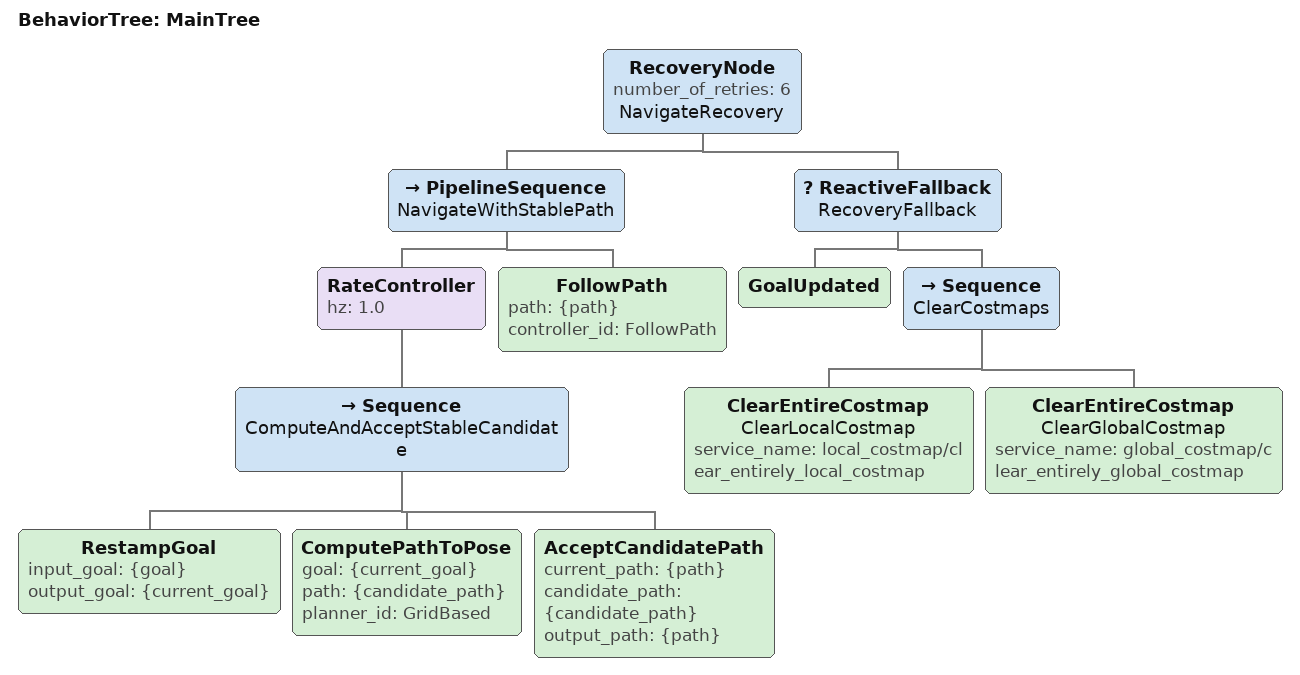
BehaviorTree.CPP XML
<root main_tree_to_execute="MainTree">
  <BehaviorTree ID="MainTree">

    <RecoveryNode number_of_retries="6" name="NavigateRecovery">

      <PipelineSequence name="NavigateWithStablePath">

      <RateController hz="1.0">
          <Sequence name="ComputeAndAcceptStableCandidate">
            <RestampGoal input_goal="{goal}"
                         output_goal="{current_goal}"/>

            <ComputePathToPose goal="{current_goal}"
                               path="{candidate_path}"
                               planner_id="GridBased"/>

            <!-- Tunables live in nav2_params (bt_navigator: accept_candidate_path.*) -->
            <AcceptCandidatePath current_path="{path}"
                                 candidate_path="{candidate_path}"
                                 output_path="{path}"/>

          </Sequence>
        </RateController>

        <FollowPath path="{path}" controller_id="FollowPath"/>

      </PipelineSequence>

      <ReactiveFallback name="RecoveryFallback">
        <GoalUpdated/>

        <Sequence name="ClearCostmaps">
          <ClearEntireCostmap name="ClearLocalCostmap"
                              service_name="local_costmap/clear_entirely_local_costmap"/>
          <ClearEntireCostmap name="ClearGlobalCostmap"
                              service_name="global_costmap/clear_entirely_global_costmap"/>
        </Sequence>
      </ReactiveFallback>

    </RecoveryNode>

  </BehaviorTree>
</root>
